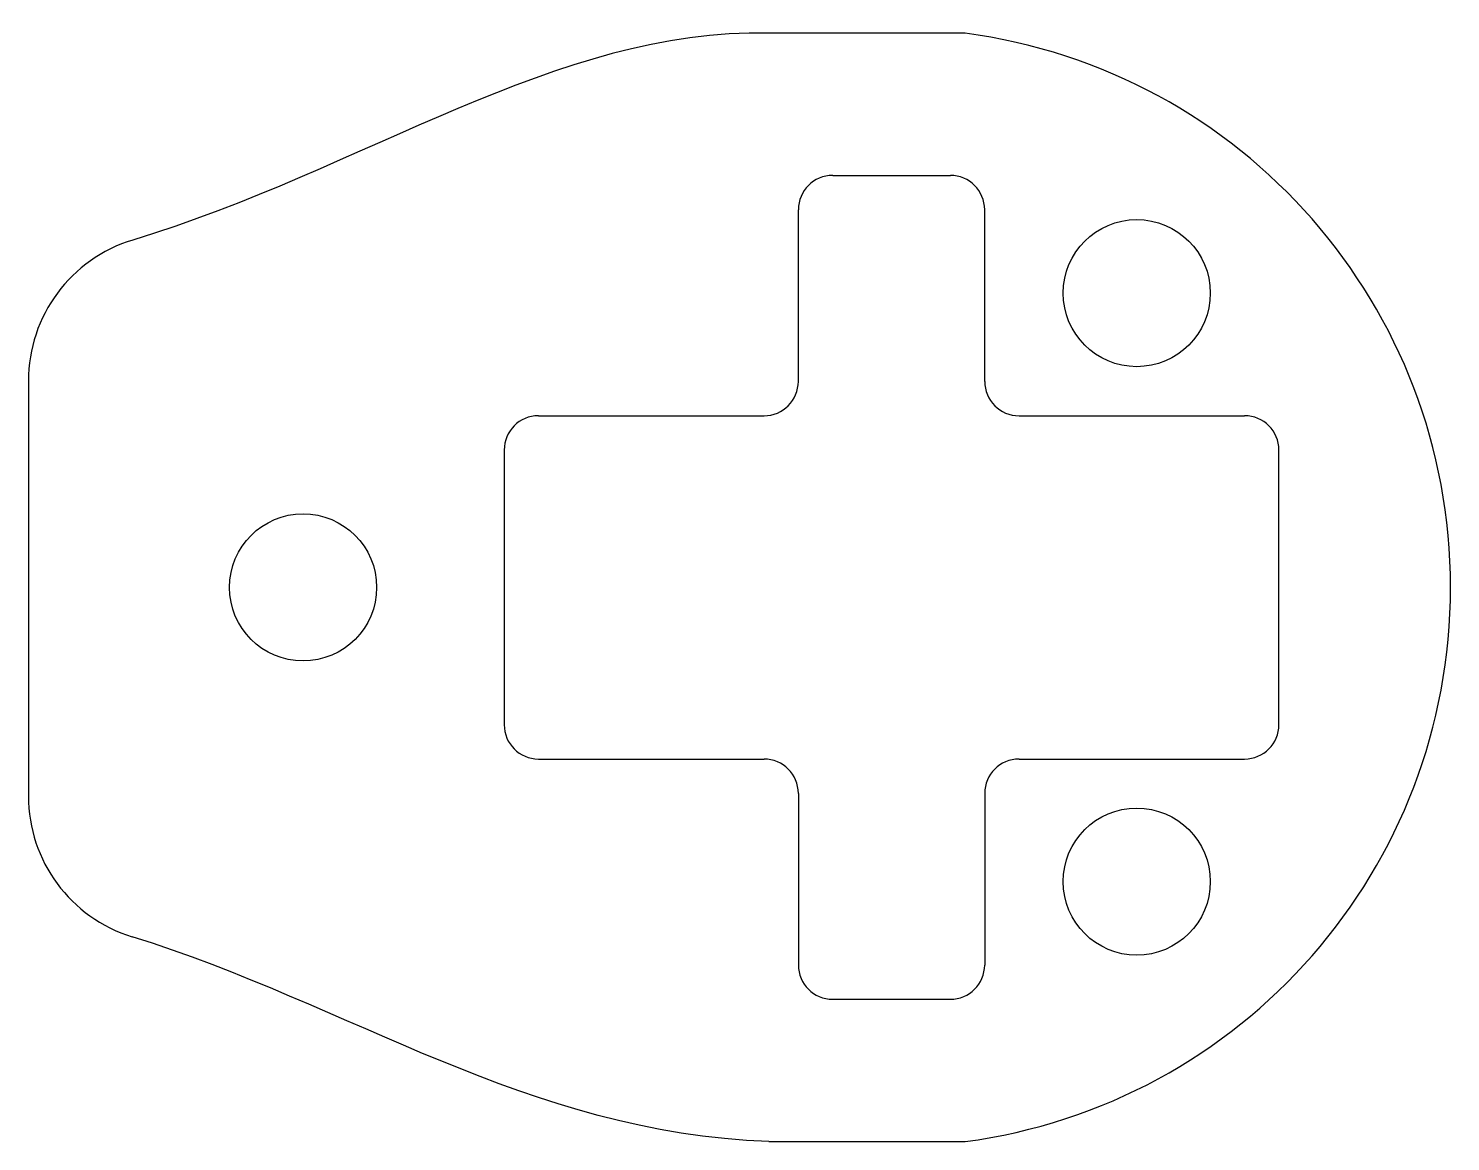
# Model space of a CAD drawing. Header units: millimetres. Extents: x -17.6 to 11.4, y -11.3 to 11.4.
import ezdxf

# ---------------------------------------------------------------- set-up
doc = ezdxf.new("R2010")
doc.units = ezdxf.units.MM

msp = doc.modelspace()

# ---------------------------------------------------------------- linework, layer by layer
at = {"color": 7, "linetype": 'Continuous', "lineweight": 25}
for p, q in [((1.499, 11.3), (-2.501, 11.3)), ((-1.201, 8.4), (1.199, 8.4)), ((-1.901, 4.2), (-1.901, 7.7)), ((1.899, 4.2), (1.899, 7.7)), ((-17.601, 4.212), (-17.601, -4.259)), ((-7.2, 3.5), (-2.601, 3.5)), ((2.599, 3.5), (7.199, 3.5)), ((-7.9, 2.8), (-7.9, -2.8)), ((7.899, -2.8), (7.899, 2.8)), ((-7.2, -3.5), (-2.601, -3.5)), ((2.599, -3.5), (7.199, -3.5)), ((-1.901, -4.2), (-1.901, -7.7)), ((1.899, -4.2), (1.899, -7.7)), ((-1.201, -8.4), (1.199, -8.4)), ((-2.501, -11.3), (1.499, -11.3))]:
    msp.add_line(p, q, dxfattribs=at)
for centre in [(5, 6), (-12, 0), (5, -6)]:
    msp.add_circle(centre, 1.5, dxfattribs=at)
for centre, radius, start, end in [((0, 0), 11.399, 277.5564, 82.4436), ((-1.201, 7.7), 0.7, 90, 180), ((1.199, 7.7), 0.7, 0, 90), ((-14.601, 4.212), 3, 106.8681, 180), ((-2.601, 4.2), 0.7, 270, 0), ((2.599, 4.2), 0.7, 180, 270), ((-7.2, 2.8), 0.7, 90, 180), ((7.199, 2.8), 0.7, 0, 90), ((-7.2, -2.8), 0.7, 180, 270), ((7.199, -2.8), 0.7, 270, 0), ((-2.601, -4.2), 0.7, 0, 90), ((2.599, -4.2), 0.7, 90, 180), ((-14.601, -4.259), 3, 180, 252.8177), ((-1.201, -7.7), 0.7, 180, 270), ((1.199, -7.7), 0.7, 270, 0)]:
    msp.add_arc(centre, radius, start, end, dxfattribs=at)
for points in [[(-2.501, 11.3), (-6.842, 11.397), (-10.751, 8.514), (-15.472, 7.083)], [(-2.501, -11.3), (-7.426, -11.125), (-11.042, -8.5), (-15.487, -7.125)]]:
    msp.add_open_spline(points, degree=3, dxfattribs=at)

doc.saveas('drawing.dxf')
